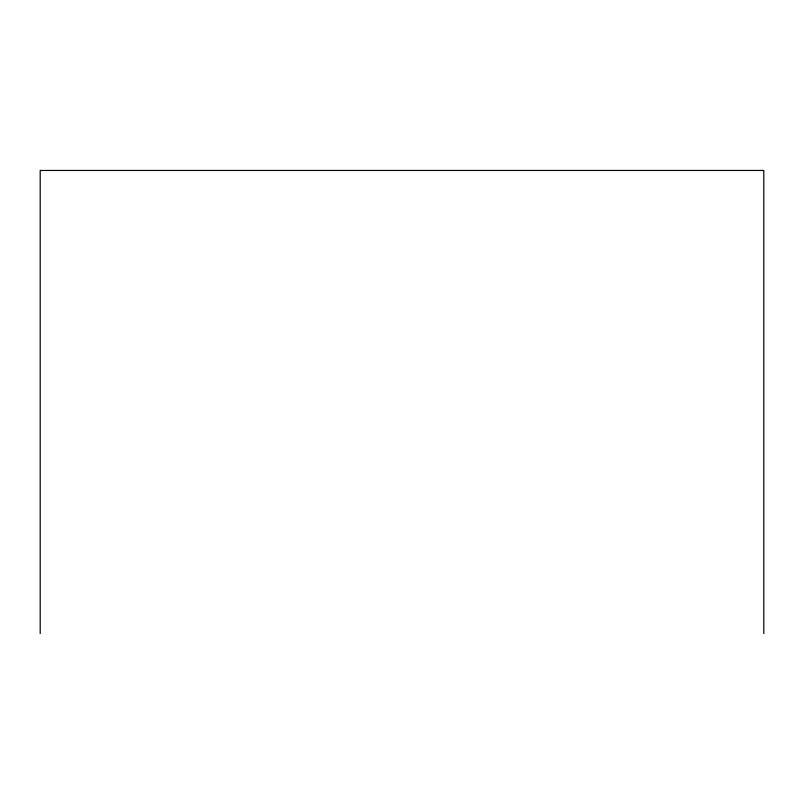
<?xml version="1.0" encoding="UTF-8"?>
<svg xmlns="http://www.w3.org/2000/svg" width="804" height="804" viewBox="0 0 804 804"><rect width="100%" height="100%" fill="white"/><g stroke="black" fill="none" stroke-linecap="round" stroke-linejoin="round"><path stroke-width="1.21" d="M763.8 633.542L763.8 170.458L40.2 170.458L40.2 633.542"/></g></svg>
